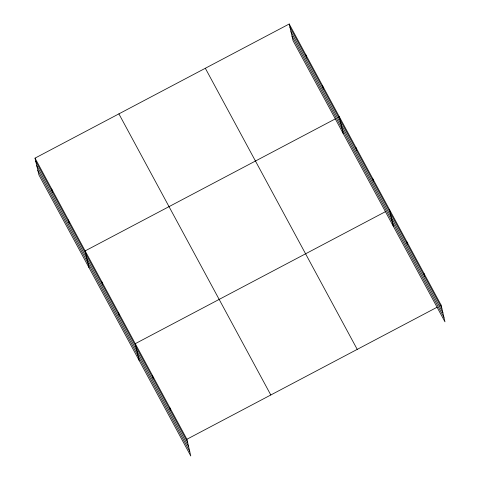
<?xml version="1.0" encoding="UTF-8"?>
<svg xmlns="http://www.w3.org/2000/svg" width="480" height="480" viewBox="0 0 480 480"><rect width="100%" height="100%" fill="white"/><g stroke="black" fill="none" stroke-linecap="round" stroke-linejoin="round"><path stroke-width="0.72" d="M35.022 158.136L186.918 439.248L190.788 456L38.886 174.888L35.022 158.136L289.212 24L441.114 305.112L444.978 321.864L293.082 40.752L289.212 24M335.442 118.824L85.146 250.902L89.016 267.654M338.04 117.456L339.342 116.766L343.206 133.518M385.566 211.596L135.27 343.674L139.14 360.42M186.918 439.248L437.214 307.17M439.812 305.802L441.114 305.112M289.932 27.102L441.828 308.214M290.97 31.608L442.872 312.72M292.044 36.246L443.94 317.358M205.332 68.268L357.228 349.38M118.902 113.874L270.804 394.986M35.736 161.238L187.632 442.35M36.774 165.744L188.676 446.856M37.848 170.382L189.744 451.494M423.9 273.252L424.614 276.354M406.686 241.392L407.4 244.494M389.466 209.532L393.336 226.284M372.756 178.614L373.476 181.716M356.052 147.69L356.766 150.792M322.632 85.842L323.346 88.944M305.922 54.924L306.642 58.026M169.704 407.388L170.418 410.49M152.49 375.534L153.204 378.63M118.566 312.75L119.28 315.852M101.856 281.826L102.57 284.928M68.436 219.984L69.156 223.086M51.726 189.06L52.446 192.162"/></g></svg>
